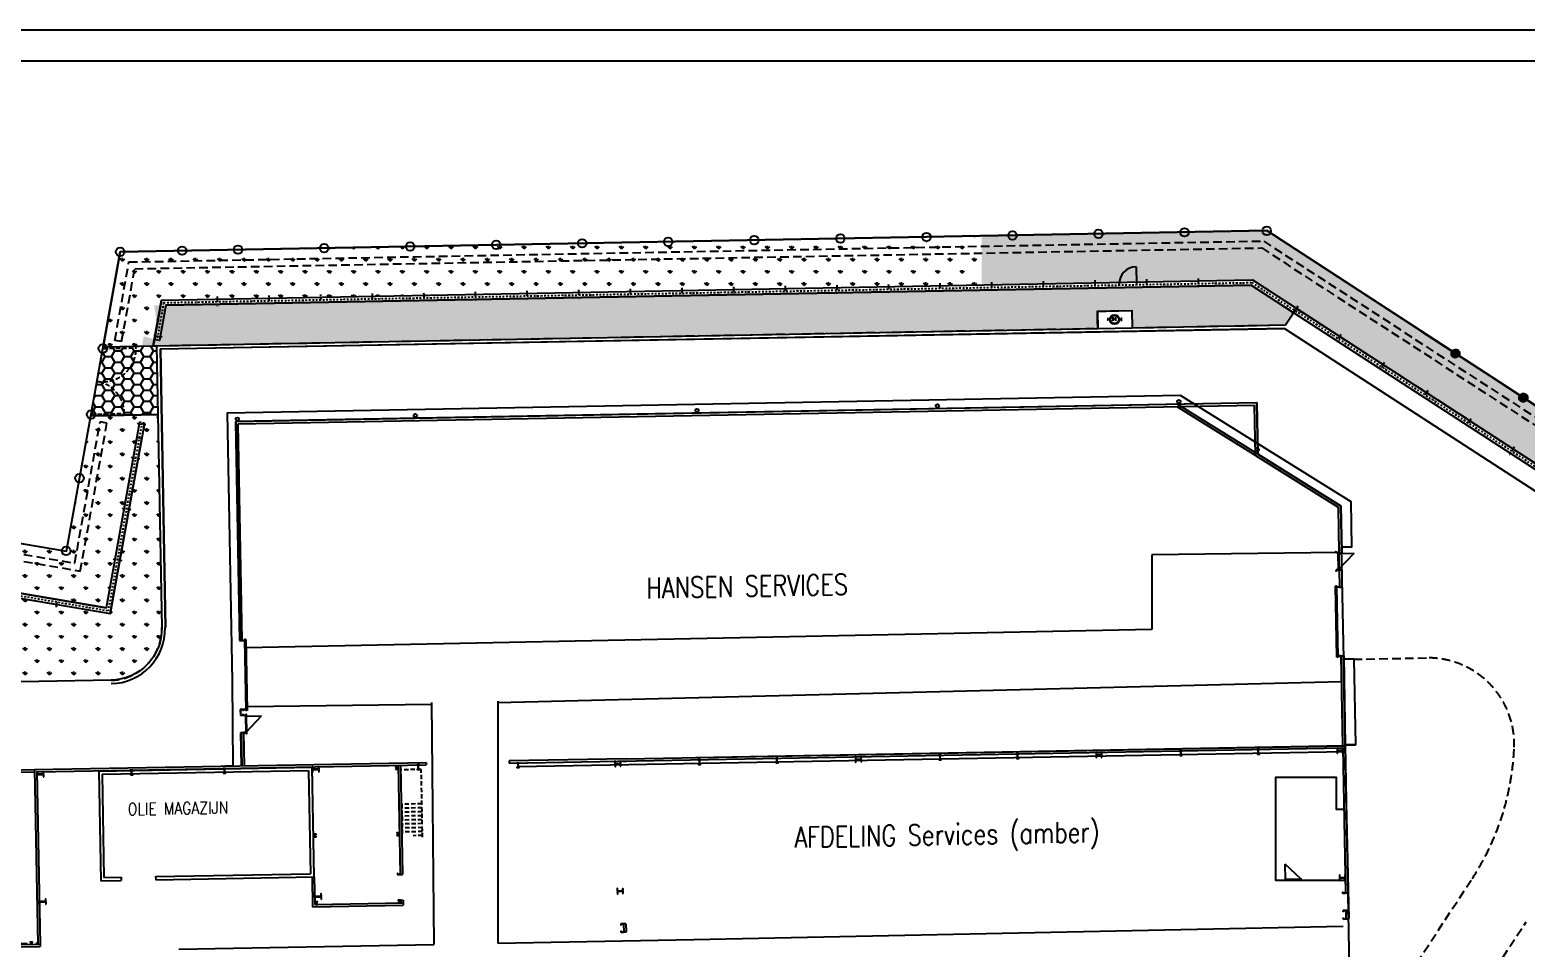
# Model space of a CAD drawing. Header units: millimetres. Extents: x 3476 to 38328, y 1439 to 26921.
# Drawn here: x 16885 to 25578, y 21585 to 26921 of the extents above; entities that cross this region are included whole.
import ezdxf

# ---------------------------------------------------------------- set-up
doc = ezdxf.new("R2010")
doc.units = ezdxf.units.MM
doc.header["$LTSCALE"] = 100
doc.header["$MEASUREMENT"] = 0
for name, pattern in [('DASHDOT', [1, 0.5, -0.25, 0, -0.25]), ('DASHED', [0.75, 0.5, -0.25]), ('DASHED2', [0.375, 0.25, -0.125]), ('DOT', [0.055, 0.03, -0.025])]:
    doc.linetypes.add(name, pattern=pattern)
doc.layers.get('0').update_dxf_attribs({"linetype": 'CONTINUOUS'})
for name, color, linetype in [('--AB-TEELAARDE', 4, 'DASHED'), ('--W-AFSLUITING', 5, 'CONTINUOUS'), ('--W-BETON-Z', 4, 'CONTINUOUS'), ('--W-FIGUUR-25', 5, 'CONTINUOUS'), ('--W-FIGUUR-H25', 5, 'DASHED2'), ('--W-GELUIDSCHERM', 7, 'CONTINUOUS'), ('--W-GELUIDSCHERM-AS', 7, 'DASHDOT'), ('--W-GELUIDSSCHERM-KOLOM', 7, 'DASHDOT'), ('--W-GOOT', 4, 'CONTINUOUS'), ('--W-GRASDALLEN', 7, 'CONTINUOUS'), ('--W-GRASDALLEN-ZA', 7, 'CONTINUOUS'), ('--W-GROEN-Z', 1, 'CONTINUOUS'), ('--W-GROEN-ZA', 1, 'CONTINUOUS'), ('--W-HAAG-Z', 5, 'DASHED'), ('--W-HYDRANT', 4, 'CONTINUOUS'), ('--W-KIEZEL-Z', 5, 'CONTINUOUS'), ('--W-MAGAZIJN-Z', 5, 'CONTINUOUS'), ('--W-MARKERING', 1, 'DASHED'), ('A-AFSLUITING', 9, 'CONTINUOUS'), ('A-CIRCULATIE', 4, 'CONTINUOUS'), ('A-KOLOM', 7, 'CONTINUOUS'), ('A-MUUR', 7, 'CONTINUOUS'), ('C-LINE-C050', 8, 'CONTINUOUS'), ('C-LINE-D025', 7, 'DASHDOT'), ('C-LINE-H025', 7, 'DASHED2'), ('CIRCULATIE', 4, 'DOT'), ('DEUR', 4, 'CONTINUOUS'), ('L-GEBOUWEN', 7, 'CONTINUOUS'), ('L-PERCEELSGREN', 7, 'CONTINUOUS'), ('MUUR', 7, 'CONTINUOUS'), ('TEKST', 4, 'CONTINUOUS')]:
    doc.layers.add(name, color=color, linetype=linetype)
doc.styles.add('ROMANS', font='romans', dxfattribs={"width": 0.7})
pattern_1 = [(90, (-82915.385, 48275.82), (-70.71068, 70.71068), [18.75, -122.67136]), (45, (-82915.39, 48275.82), (-70.71068, 70.71068), [18.75, -81.25]), (135, (-82915.39, 48275.82), (-70.71068, -70.71068), [18.75, -81.25])]

# ---------------------------------------------------------------- blocks, each defined once
blk = doc.blocks.new('VOORBEELD_AFSL__DRAAD')
at = {"color": 0}
for p, q in [((0, 0), (5, 0)), ((2.257, 0), (2.75, 0)), ((2.278, 0.1), (2.725, 0.1)), ((2.362, 0.2), (2.647, 0.2)), ((2.278, -0.1), (2.725, -0.1)), ((2.362, -0.2), (2.647, -0.2))]:
    blk.add_line(p, q, dxfattribs=at)
blk.add_circle((2.5, 0), 0.25, dxfattribs=at)

msp = doc.modelspace()

# ---------------------------------------------------------------- hatches: boundary and pattern name
at = {"layer": '--W-GRASDALLEN-ZA'}
h = msp.add_hatch(dxfattribs=at)
h.set_pattern_fill('HONEY', color=256, scale=300, style=0)
h.set_pattern_definition([(0, (-82915.385, 48275.82), (56.25, 32.475952), [37.5, -75]), (120, (-82915.385, 48275.82), (-56.25, 32.475953), [37.5, -75]), (60, (-82915.385, 48275.82), (1e-07, 64.951905), [-75, 37.5])])
h.paths.add_polyline_path([(17621.19, 25085.58), (17311.14, 25079.85), (17238.9, 24678.45), (17628.52, 24685.65)])
at = {"layer": '--W-GROEN-ZA'}
h = msp.add_hatch(dxfattribs=at)
h.set_pattern_fill('GRASS', color=256, scale=100, style=0)
h.set_pattern_definition(pattern_1)
h.paths.add_polyline_path([(26940.27, 23887.33), (24070.57, 25754.87), (22414.65, 25724.27), (22414.65, 25439.22), (23988.39, 25468.3), (28847.09, 22315.34), (28847.09, 22676.94), (27202.63, 23754.59)])
h = msp.add_hatch(dxfattribs=at)
h.set_pattern_fill('GRASS', color=256, scale=100, style=0)
h.set_pattern_definition(pattern_1)
h.paths.add_polyline_path([(22411.49, 25724.21), (17410.47, 25631.78), (17311.13, 25079.78), (17601.69, 25085.22), (17608.38, 25122.44), (17649.55, 25351.15), (22392.05, 25438.8)])
h = msp.add_hatch(dxfattribs=at)
h.set_pattern_fill('GRASS', color=256, scale=100, style=0)
h.set_pattern_definition(pattern_1)
h.paths.add_polyline_path([(17607.17, 25320.36), (17637.93, 25117.27), (17546.17, 25140.47), (17536.58, 25084.02), (23089.01, 25186.88), (23087.18, 25286.87), (23287.15, 25290.52), (23288.97, 25190.53), (24180.1, 25206.8), (24226.37, 25278.1), (23979.76, 25438.14)])
h = msp.add_hatch(dxfattribs=at)
h.set_pattern_fill('GRASS', color=256, scale=100, style=0)
h.set_pattern_definition(pattern_1)
edge = h.paths.add_edge_path()
edge.add_line((17535.35, 24547.29), (17505.8, 24552.47))
edge.add_line((17505.8, 24552.47), (17327.8, 23563.42))
edge.add_line((17327.8, 23563.42), (13383.05, 24233.86))
edge.add_line((13383.05, 24233.86), (13373.8, 24524.51))
edge.add_line((13373.8, 24524.51), (17097.3, 23891.68))
edge.add_line((17097.3, 23891.68), (17238.9, 24678.45))
edge.add_line((17238.9, 24678.45), (17628.52, 24685.65))
edge.add_line((17628.52, 24685.65), (17651.22, 23447.43))
edge.add_arc((17351.27, 23441.93), 300, -88.944127, 1.05, ccw=False)
edge.add_line((17356.79, 23141.98), (16726.29, 23130.37))
edge.add_line((16726.29, 23130.37), (16621.27, 23145.74))
edge.add_line((16621.27, 23145.74), (16540.31, 23198.68))
edge.add_line((16540.31, 23198.68), (16480.56, 23282.8))
edge.add_line((16480.56, 23282.8), (16461.88, 23376.5))
edge.add_line((16461.88, 23376.5), (16462.37, 23680.07))
edge.add_line((16462.37, 23680.07), (17352.06, 23528.86))
edge.add_line((17352.06, 23528.86), (17535.35, 24547.29))

# ---------------------------------------------------------------- linework, layer by layer
at = {"layer": '--AB-TEELAARDE'}
for p, q in [((24180.1, 25206.8), (24242.71, 25303.27)), ((24242.71, 25303.27), (25251.65, 24649.77)), ((23087.18, 25286.87), (23287.15, 25290.52)), ((23089.01, 25186.88), (23087.18, 25286.87)), ((23287.15, 25290.52), (23288.97, 25190.53)), ((17621.19, 25085.58), (23089.01, 25186.88)), ((23288.97, 25190.53), (24180.1, 25206.8))]:
    msp.add_line(p, q, dxfattribs=at)
msp.add_arc((17351.27, 23441.93), 300, 271.05554, 1.050138, dxfattribs=at)
at = {"layer": '--W-AFSLUITING'}
for p, q in [((17410.47, 25631.78), (24070.57, 25754.87)), ((17410.47, 25631.78), (24070.57, 25754.87)), ((17309.42, 25069.75), (17410.47, 25631.78)), ((17097.3, 23891.68), (17240.6, 24688.48))]:
    msp.add_line(p, q, dxfattribs=at)
for centre in [(21593.8, 25708.51), (22093.72, 25717.67), (22593.63, 25726.83), (23093.55, 25736), (23593.46, 25745.16), (24070.59, 25753.9), (17410.47, 25631.85), (17770.14, 25638.43), (18094.39, 25644.37), (18594.3, 25653.53), (19094.22, 25662.7), (19594.14, 25671.86), (20094.05, 25681.02), (20593.97, 25690.18), (21093.88, 25699.35), (17309.81, 25069.55), (17241.46, 24686.99), (17173.68, 24316.35), (17095.78, 23893.21)]:
    msp.add_circle(centre, 25, dxfattribs=at)
at = {"layer": '--W-BETON-Z'}
msp.add_lwpolyline([(29561.62, 20836.26), (25327.94, 20754.08), (25315.33, 21111.65), (24715.15, 21097.13), (24708.43, 21280.44), (24554.11, 21281.79), (24554.04, 21340.29), (24553.78, 21354.8), (24528.55, 22766.66), (24588.54, 22767.56), (24578.99, 23264.62), (24517.84, 23263.5), (24506.17, 23916.48), (24565.89, 23917.58), (24561.42, 24178.27), (23569.39, 24796.22), (18030.99, 24693.86), (18059.55, 23135.63), (18065.16, 22643.33), (18021.97, 22642.57)], dxfattribs=at)
at = {"layer": '--W-FIGUUR-25'}
msp.add_line((17240.6, 24688.48), (17309.42, 25069.75), dxfattribs=at)
at = {"layer": '--W-FIGUUR-H25'}
for p, q in [((17309.42, 25069.75), (17502.73, 25073.32)), ((17240.6, 24688.48), (17434, 24692.01))]:
    msp.add_line(p, q, dxfattribs=at)
for centre, radius, start, end in [((17307.78, 25071.3), 194.96, 260.325321, 0.593566), ((17242.31, 24690.22), 191.7, 0.535597, 80.178038)]:
    msp.add_arc(centre, radius, start, end, dxfattribs=at)
at = {"layer": '--W-GELUIDSCHERM'}
for p, q in [((17649.55, 25351.15), (23988.39, 25468.3)), ((23311.56, 25544.81), (23313.41, 25444.83)), ((23311.56, 25544.81), (23313.41, 25444.83)), ((23988.39, 25468.3), (32119.22, 20191.96)), ((17674.71, 25321.61), (23979.76, 25438.14)), ((23213.58, 25434.98), (23213.43, 25442.98)), ((23213.58, 25434.98), (23213.43, 25442.98)), ((23313.56, 25436.83), (23313.41, 25444.83)), ((23313.56, 25436.83), (23313.41, 25444.83)), ((23979.76, 25438.14), (32076.01, 20184.23)), ((17649.55, 25351.15), (17608.38, 25122.44)), ((17674.71, 25321.61), (17637.93, 25117.27)), ((17637.93, 25117.27), (17608.38, 25122.44)), ((17521.77, 24641.19), (17327.8, 23563.42)), ((17551.32, 24636.01), (17352.06, 23528.86)), ((13383.05, 24233.86), (17327.8, 23563.42)), ((13384.15, 24203.24), (17352.06, 23528.86))]:
    msp.add_line(p, q, dxfattribs=at)
msp.add_arc((23313.41, 25444.83), 100, 91.058798, 181.058798, dxfattribs=at)
msp.add_arc((23313.41, 25444.83), 100, 91.058798, 181.058798, dxfattribs=at)
at = {"layer": '--W-GELUIDSCHERM-AS', "ltscale": 0.2}
for p, q in [((17662.13, 25336.38), (23984.28, 25453.22)), ((23984.08, 25453.22), (32097.61, 20188.09)), ((17662.13, 25336.38), (17623.16, 25119.86)), ((17536.55, 24638.6), (17339.93, 23546.14)), ((13383.6, 24218.55), (17339.93, 23546.14))]:
    msp.add_line(p, q, dxfattribs=at)
at = {"layer": '--W-GELUIDSSCHERM-KOLOM', "ltscale": 0.2}
for p, q in [((23372.1, 25471.92), (23373.21, 25411.93)), ((23672.05, 25477.46), (23673.16, 25417.47)), ((18572.92, 25383.22), (18574.03, 25323.23)), ((18872.87, 25388.76), (18873.98, 25328.77)), ((19172.82, 25394.31), (19173.92, 25334.32)), ((19472.76, 25399.85), (19473.87, 25339.86)), ((19772.71, 25405.39), (19773.82, 25345.4)), ((20072.66, 25410.94), (20073.77, 25350.95)), ((20372.61, 25416.48), (20373.72, 25356.49)), ((20672.56, 25422.02), (20673.67, 25362.03)), ((20972.51, 25427.57), (20973.62, 25367.58)), ((21272.46, 25433.11), (21273.57, 25373.12)), ((21572.41, 25438.65), (21573.51, 25378.66)), ((21872.35, 25444.2), (21873.46, 25384.21)), ((22172.3, 25449.74), (22173.41, 25389.75)), ((22472.25, 25455.29), (22473.36, 25395.3)), ((22772.2, 25460.83), (22773.31, 25400.84)), ((23072.15, 25466.37), (23073.26, 25406.38)), ((17973.02, 25372.13), (17974.13, 25312.14)), ((18272.97, 25377.68), (18274.08, 25317.69)), ((24252.06, 25315.08), (24219.4, 25264.75)), ((24503.72, 25151.77), (24471.06, 25101.44)), ((24755.37, 24988.46), (24722.71, 24938.13)), ((25007.03, 24825.16), (24974.37, 24774.83)), ((17559.23, 24624.47), (17500.12, 24634.82)), ((17551.32, 24636.01), (17521.77, 24641.19)), ((25258.69, 24661.85), (25226.02, 24611.52)), ((17524.73, 24427.47), (17465.63, 24437.82)), ((25510.34, 24498.54), (25477.68, 24448.21)), ((17472.98, 24131.97), (17413.88, 24142.32)), ((17421.23, 23836.47), (17362.13, 23846.82)), ((17039.15, 23566.83), (17049.2, 23625.98))]:
    msp.add_line(p, q, dxfattribs=at)
at = {"layer": '--W-GELUIDSSCHERM-KOLOM'}
msp.add_line((17653.7, 25134.81), (17594.6, 25145.16), dxfattribs=at)
at = {"layer": '--W-GOOT'}
for p, q in [((17641.53, 25067.45), (24174.35, 25186.69)), ((17644.07, 25068.27), (24176.89, 25187.52)), ((24174.35, 25186.69), (31941.1, 20146.61)), ((17641.53, 25067.45), (17671.21, 23447.79)), ((17644.07, 25068.27), (17673.75, 23448.62))]:
    msp.add_line(p, q, dxfattribs=at)
msp.add_arc((17351.27, 23441.93), 320, 271.055873, 1.05, dxfattribs=at)
at = {"layer": '--W-GRASDALLEN'}
msp.add_lwpolyline([(17238.9, 24678.45), (17311.14, 25079.85), (17621.19, 25085.58), (17628.52, 24685.65)], close=True, dxfattribs=at)
at = {"layer": '--W-GROEN-Z'}
for points in [[(32485.23, 12809.33), (32488.86, 12772.75), (32819.38, 12805.62), (34808.5, 15470.37), (34388.54, 15780.18), (34240.99, 15871.13), (31032.97, 18260.32), (32528.81, 20264.22), (27202.63, 23754.59), (26940.27, 23887.33), (24070.57, 25754.87), (17410.47, 25631.78), (17311.13, 25079.78), (17601.69, 25085.22), (17649.55, 25351.15), (23988.39, 25468.3), (32119.22, 20191.96), (30633.92, 18202.17), (34410.97, 15389.18)], [(24180.1, 25206.8), (24226.37, 25278.1), (23979.76, 25438.14), (17674.71, 25321.61), (17637.93, 25117.27), (17608.38, 25122.44), (17601.69, 25085.22), (23089.01, 25186.88), (23087.18, 25286.87), (23287.15, 25290.52), (23288.97, 25190.53)]]:
    msp.add_lwpolyline(points, close=True, dxfattribs=at)
msp.add_lwpolyline([(17535.35, 24547.29), (17505.8, 24552.47), (17327.8, 23563.42), (13383.05, 24233.86), (13373.8, 24524.51), (17097.3, 23891.68), (17238.9, 24678.45), (17628.52, 24685.65), (17651.22, 23447.43, -0.4141835), (17356.79, 23141.98), (16726.29, 23130.37), (16621.27, 23145.74), (16540.31, 23198.68), (16480.56, 23282.8), (16461.88, 23376.5), (16462.37, 23680.07), (17352.06, 23528.86)], format="xyb", close=True, dxfattribs=at)
at = {"layer": '--W-HAAG-Z'}
for p, q in [((17460.81, 25572.7), (24053.09, 25694.54)), ((17494.37, 25533.31), (24041.59, 25654.32)), ((24041.59, 25654.32), (32385.64, 20239.6)), ((24053.09, 25694.54), (32443.25, 20249.91)), ((17378.92, 25117.22), (17460.81, 25572.7)), ((17418.35, 25110.51), (17494.37, 25533.31)), ((17418.35, 25110.51), (17378.92, 25117.22)), ((17145.83, 23822.57), (17293.45, 24642.81)), ((17178.18, 23776.5), (17332.88, 24636.1)), ((17332.88, 24636.1), (17293.45, 24642.81)), ((13374.44, 24463.54), (17145.83, 23822.57)), ((13375.66, 24422.76), (17178.18, 23776.5))]:
    msp.add_line(p, q, dxfattribs=at)
at = {"layer": '--W-HYDRANT'}
for p, q in [((23149.77, 25234.71), (23143.13, 25234.77)), ((23143.21, 25244.14), (23149.84, 25244.09)), ((23149.84, 25244.09), (23149.77, 25234.71)), ((23159.56, 25239.25), (23150.41, 25239.42)), ((23194.24, 25240.69), (23178.11, 25240.84)), ((23178.61, 25230.38), (23178.81, 25251.46)), ((23194.52, 25230.23), (23194.72, 25251.3)), ((23214.38, 25238.73), (23223.53, 25238.73)), ((23224.18, 25243.38), (23224.08, 25234.01)), ((23224.08, 25234.01), (23230.72, 25233.94)), ((23230.82, 25243.31), (23224.18, 25243.38))]:
    msp.add_line(p, q, dxfattribs=at)
for radius in [27.41, 25.68, 23.79]:
    msp.add_circle((23186.97, 25238.58), radius, dxfattribs=at)
at = {"layer": '--W-KIEZEL-Z'}
for p, q in [((23087.18, 25286.87), (23287.15, 25290.52)), ((23087.18, 25286.87), (23089.01, 25186.88)), ((23287.15, 25290.52), (23288.97, 25190.53)), ((23089.01, 25186.88), (23288.97, 25190.53))]:
    msp.add_line(p, q, dxfattribs=at)
msp.add_lwpolyline([(24526.01, 22765.83), (24586, 22766.74), (24586, 22766.74), (24526.01, 22765.83)], close=True, dxfattribs=at)
at = {"layer": '--W-MAGAZIJN-Z'}
for p, q in [((24013.35, 24753.64), (18079.36, 24643.97)), ((24018.82, 24454.95), (24013.35, 24753.64)), ((18079.36, 24643.97), (18102.67, 23371.9)), ((24018.82, 24454.95), (24499.39, 24155.6)), ((24499.39, 24155.6), (24504.37, 23883.54)), ((24484.88, 23883.18), (24486.71, 23783.2)), ((24488.88, 23883.25), (24490.71, 23783.27)), ((24488.97, 23878.25), (24578.95, 23879.9)), ((24490.38, 23883.28), (24504.37, 23883.54)), ((24490.62, 23788.27), (24578.95, 23879.9)), ((24492.21, 23783.3), (24506.21, 23783.55)), ((24492.21, 23783.3), (24494.04, 23683.31)), ((24506.21, 23783.55), (24508.04, 23683.57)), ((24475.93, 23689.48), (24470.93, 23689.39)), ((24478.49, 23276.46), (24470.93, 23689.39)), ((24481.03, 23277.29), (24473.47, 23690.22)), ((24475.93, 23689.48), (24483.49, 23276.55)), ((24494.04, 23683.31), (24508.04, 23683.57)), ((18102.67, 23371.9), (18116.68, 23371.9)), ((18139.54, 23379.38), (18134.54, 23379.29)), ((18142.11, 22966.36), (18134.54, 23379.29)), ((18144.65, 22966.4), (18137.1, 23379.33)), ((18139.54, 23379.38), (18147.11, 22966.45)), ((24483.49, 23276.55), (24478.49, 23276.46)), ((24501.37, 23283.38), (24515.37, 23283.64)), ((24515.37, 23283.64), (24524.94, 22761.23)), ((18124, 22972.53), (18107.63, 22972.53)), ((18110.52, 22972.53), (18107.63, 22972.53)), ((18107.63, 22972.53), (18108.11, 22937.03)), ((18147.11, 22966.45), (18142.11, 22966.36)), ((18124.63, 22937.26), (18108.11, 22937.03)), ((18137.13, 22937.49), (18138.96, 22837.5)), ((18141.13, 22937.56), (18142.96, 22837.58)), ((18141.22, 22932.56), (18231.21, 22934.21)), ((18142.87, 22842.58), (18231.21, 22934.21)), ((18126.46, 22837.27), (18109.47, 22837.04)), ((18113, 22837.09), (18116.53, 22644.27)), ((18126.46, 22837.27), (18129.98, 22644.55))]:
    msp.add_line(p, q, dxfattribs=at)
for points in [[(24472.38, 23882.95), (24472.26, 23889.45), (24472.54, 23889.46, -0.3910206), (24473.1, 23888.96), (24473.52, 23884.69, 0.3910206), (24474.58, 23883.74), (24488.14, 23883.99, 0.3910206), (24489.17, 23884.98), (24489.44, 23889.26, -0.3910205), (24489.98, 23889.78), (24490.26, 23889.78), (24490.38, 23883.28)], [(24474.21, 23782.97), (24474.33, 23776.47), (24474.61, 23776.47, 0.3910206), (24475.15, 23776.99), (24475.42, 23781.27, -0.3910206), (24476.44, 23782.26), (24490, 23782.51, -0.3910206), (24491.07, 23781.56), (24491.49, 23777.29, 0.3910205), (24492.05, 23776.79), (24492.33, 23776.8), (24492.21, 23783.3)], [(24476.04, 23682.99), (24475.93, 23689.48), (24476.21, 23689.49, -0.3910206), (24476.77, 23688.99), (24477.19, 23684.72, 0.3910206), (24478.25, 23683.78), (24491.81, 23684.02, 0.3910206), (24492.84, 23685.01), (24493.1, 23689.29, -0.3910205), (24493.64, 23689.81), (24493.92, 23689.81), (24494.04, 23683.31)], [(18116.67, 23372.46), (18116.55, 23378.96), (18116.83, 23378.96, -0.3910206), (18117.39, 23378.47), (18117.81, 23374.2, 0.3910206), (18118.87, 23373.25), (18132.43, 23373.5, 0.3910206), (18133.46, 23374.48), (18133.72, 23378.77, -0.3910205), (18134.26, 23379.28), (18134.54, 23379.29), (18134.66, 23372.79)], [(24483.37, 23283.05), (24483.49, 23276.55), (24483.78, 23276.56, 0.3910206), (24484.31, 23277.07), (24484.58, 23281.36, -0.3910206), (24485.61, 23282.34), (24499.17, 23282.59, -0.3910206), (24500.23, 23281.64), (24500.65, 23277.37, 0.3910205), (24501.21, 23276.88), (24501.49, 23276.88), (24501.37, 23283.38)], [(18124, 22972.53), (18124.12, 22966.03), (18124.4, 22966.03, 0.3910206), (18124.94, 22966.55), (18125.2, 22970.83, -0.3910206), (18126.23, 22971.82), (18139.79, 22972.06, -0.3910206), (18140.85, 22971.12), (18141.27, 22966.85, 0.3910205), (18141.83, 22966.35), (18142.11, 22966.36), (18141.99, 22972.86)], [(18124.63, 22937.26), (18124.51, 22943.76), (18124.8, 22943.76, -0.3910206), (18125.35, 22943.27), (18125.77, 22939, 0.3910206), (18126.84, 22938.05), (18140.4, 22938.3, 0.3910206), (18141.43, 22939.28), (18141.69, 22943.57, -0.3910205), (18142.23, 22944.08), (18142.51, 22944.09), (18142.63, 22937.59)], [(18126.46, 22837.27), (18126.58, 22830.78), (18126.87, 22830.78, 0.3910206), (18127.4, 22831.3), (18127.67, 22835.58, -0.3910206), (18128.7, 22836.57), (18142.26, 22836.81, -0.3910206), (18143.32, 22835.87), (18143.74, 22831.6, 0.3910205), (18144.3, 22831.1), (18144.58, 22831.11), (18144.46, 22837.6)]]:
    msp.add_lwpolyline(points, format="xyb", close=True, dxfattribs=at)
for centre in [(19124.33, 24680.11), (20760.76, 24710.1), (22157.86, 24735.71), (23560.29, 24761.41), (18090.61, 24659.45), (24015.25, 24483.78)]:
    msp.add_circle(centre, 10, dxfattribs=at)
at = {"layer": '--W-MARKERING'}
for p, q in [((24574.41, 23263.76), (24999.63, 23271.56)), ((24861.17, 21373.8), (25264.22, 21988.93)), ((25195.74, 21154.58), (25577.56, 21737.29))]:
    msp.add_line(p, q, dxfattribs=at)
for centre, radius, start, end in [((25008.79, 22771.64), 500, 357.742834, 91.050068), ((24009.57, 22811.02), 1500, 326.76585, 357.742834)]:
    msp.add_arc(centre, radius, start, end, dxfattribs=at)
for p, q in [((3666.42, 26921.42), (38328.29, 26921.42)), ((3666.42, 26741), (38136.11, 26741))]:
    msp.add_line(p, q)
at = {"layer": 'A-AFSLUITING'}
msp.add_line((13373.8, 24524.51), (17097.3, 23891.68), dxfattribs=at)
at = {"layer": 'A-CIRCULATIE'}
msp.add_line((19603.12, 21613.34), (20741.84, 21634.21), dxfattribs=at)
at = {"layer": 'A-KOLOM'}
for points in [[(21218.47, 22661.12), (21231.97, 22661.37), (21231.95, 22662.39), (21227.03, 22662.3, -0.4142135), (21225.51, 22663.77), (21225.1, 22685.72, -0.4142136), (21226.58, 22687.25), (21231.49, 22687.34), (21231.48, 22688.36), (21217.98, 22688.11), (21218, 22687.09), (21222.92, 22687.18, -0.4142136), (21224.44, 22685.71), (21224.85, 22663.76, -0.4142136), (21223.37, 22662.23), (21218.45, 22662.14)], [(21715.69, 22667.23), (21715.14, 22697.23), (21713.5, 22697.2), (21713.71, 22685.37, -0.4142135), (21711.06, 22682.62), (21686.77, 22682.18, -0.4142136), (21684.02, 22684.83), (21683.8, 22696.65), (21682.15, 22696.62), (21682.7, 22666.63), (21684.35, 22666.66), (21684.13, 22678.48, -0.4142136), (21686.78, 22681.23), (21711.08, 22681.67, -0.4142136), (21713.83, 22679.02), (21714.04, 22667.2)], [(22166.31, 22678.49), (22179.81, 22678.74), (22179.79, 22679.76), (22174.87, 22679.67, -0.4142135), (22173.35, 22681.14), (22172.94, 22703.1, -0.4142136), (22174.42, 22704.62), (22179.34, 22704.71), (22179.32, 22705.73), (22165.82, 22705.49), (22165.84, 22704.47), (22170.76, 22704.56, -0.4142136), (22172.28, 22703.08), (22172.69, 22681.13, -0.4142136), (22171.21, 22679.6), (22166.3, 22679.51)], [(22616.24, 22686.74), (22629.74, 22686.98), (22629.72, 22688), (22624.8, 22687.91, -0.4142135), (22623.27, 22689.39), (22622.87, 22711.34, -0.4142136), (22624.34, 22712.87), (22629.26, 22712.96), (22629.24, 22713.98), (22615.74, 22713.73), (22615.76, 22712.71), (22620.68, 22712.8, -0.4142136), (22622.21, 22711.33), (22622.61, 22689.37, -0.4142136), (22621.14, 22687.85), (22616.22, 22687.76)], [(23113.46, 22692.85), (23112.91, 22722.84), (23111.26, 22722.81), (23111.48, 22710.99, -0.4142135), (23108.83, 22708.24), (23084.53, 22707.8, -0.4142136), (23081.78, 22710.45), (23081.57, 22722.27), (23079.92, 22722.24), (23080.47, 22692.24), (23082.12, 22692.28), (23081.9, 22704.1, -0.4142136), (23084.55, 22706.85), (23108.84, 22707.29, -0.4142136), (23111.59, 22704.64), (23111.81, 22692.82)], [(23565.08, 22704.13), (23578.58, 22704.37), (23578.56, 22705.39), (23573.64, 22705.3, -0.4142135), (23572.11, 22706.78), (23571.71, 22728.73, -0.4142136), (23573.18, 22730.26), (23578.1, 22730.35), (23578.08, 22731.37), (23564.58, 22731.12), (23564.6, 22730.1), (23569.52, 22730.19, -0.4142136), (23571.05, 22728.72), (23571.45, 22706.76, -0.4142136), (23569.98, 22705.24), (23565.06, 22705.15)], [(24015, 22712.37), (24028.5, 22712.62), (24028.48, 22713.64), (24023.56, 22713.55, -0.4142135), (24022.04, 22715.02), (24021.63, 22736.98, -0.4142136), (24023.11, 22738.51), (24028.03, 22738.6), (24028.01, 22739.62), (24014.51, 22739.37), (24014.53, 22738.35), (24019.45, 22738.44, -0.4142136), (24020.97, 22736.97), (24021.38, 22715.01, -0.4142136), (24019.9, 22713.48), (24014.98, 22713.39)], [(24513.22, 22718.5), (24512.68, 22748.5), (24511.03, 22748.47), (24511.24, 22736.65, -0.4142135), (24508.59, 22733.9), (24484.3, 22733.45, -0.4142136), (24481.55, 22736.1), (24481.33, 22747.92), (24479.68, 22747.89), (24480.23, 22717.9), (24481.88, 22717.93), (24481.66, 22729.75, -0.4142136), (24484.31, 22732.5), (24508.61, 22732.95, -0.4142136), (24511.36, 22730.3), (24511.58, 22718.47)], [(16965.49, 22580.17), (16964.94, 22610.16), (16963.04, 22610.13), (16963.26, 22598.38, -0.4142135), (16960.61, 22595.63), (16930.81, 22595.09, -0.4142136), (16928.06, 22597.74), (16927.85, 22609.48), (16925.95, 22609.45), (16926.5, 22579.45), (16928.4, 22579.49), (16928.18, 22591.24, -0.4142136), (16930.83, 22593.99), (16960.63, 22594.53, -0.4142136), (16963.38, 22591.88), (16963.59, 22580.13)], [(17469.1, 22592.4), (17482.6, 22592.65), (17482.58, 22593.67), (17477.66, 22593.58, -0.4142135), (17476.14, 22595.05), (17475.73, 22617.01, -0.4142136), (17477.21, 22618.53), (17482.12, 22618.62), (17482.11, 22619.64), (17468.61, 22619.4), (17468.63, 22618.38), (17473.55, 22618.47, -0.4142136), (17475.07, 22616.99), (17475.48, 22595.04, -0.4142136), (17474, 22593.51), (17469.08, 22593.42)], [(18009.01, 22602.3), (18022.51, 22602.54), (18022.49, 22603.56), (18017.57, 22603.47, -0.4142135), (18016.04, 22604.95), (18015.64, 22626.9, -0.4142136), (18017.11, 22628.43), (18022.03, 22628.52), (18022.02, 22629.54), (18008.52, 22629.29), (18008.54, 22628.27), (18013.46, 22628.36, -0.4142136), (18014.98, 22626.89), (18015.38, 22604.93, -0.4142136), (18013.91, 22603.41), (18008.99, 22603.32)], [(18565.22, 22609.49), (18564.67, 22639.48), (18562.77, 22639.45), (18562.99, 22627.7, -0.4142135), (18560.34, 22624.95), (18530.54, 22624.41, -0.4142136), (18527.8, 22627.06), (18527.58, 22638.8), (18525.68, 22638.77), (18526.23, 22608.77), (18528.13, 22608.81), (18527.91, 22620.56, -0.4142136), (18530.56, 22623.31), (18560.36, 22623.85, -0.4142136), (18563.11, 22621.2), (18563.32, 22609.45)], [(19010.01, 22625.04), (19026.01, 22625.34), (19025.99, 22626.24), (19019.8, 22626.12, -0.4142135), (19018.27, 22627.59), (19018.08, 22637.99, -0.4142136), (19019.55, 22639.52), (19025.75, 22639.63), (19025.73, 22640.53), (19009.73, 22640.24), (19009.75, 22639.34), (19015.95, 22639.45, -0.4142136), (19017.48, 22637.98), (19017.67, 22627.58, -0.4142136), (19016.2, 22626.06), (19010, 22625.94)], [(19134.82, 22622.93), (19148.32, 22623.18), (19148.3, 22624.2), (19143.38, 22624.11, -0.4142135), (19141.86, 22625.58), (19141.45, 22647.54, -0.4142136), (19142.93, 22649.06), (19147.84, 22649.15), (19147.83, 22650.17), (19134.33, 22649.93), (19134.35, 22648.91), (19139.27, 22649, -0.4142136), (19140.79, 22647.52), (19141.2, 22625.57, -0.4142136), (19139.72, 22624.04), (19134.8, 22623.95)], [(19714.73, 22633.56), (19728.22, 22633.81), (19728.2, 22634.83), (19723.29, 22634.74, -0.4142135), (19721.76, 22636.21), (19721.36, 22658.16, -0.4142136), (19722.83, 22659.69), (19727.75, 22659.78), (19727.73, 22660.8), (19714.23, 22660.55), (19714.25, 22659.53), (19719.17, 22659.62, -0.4142136), (19720.7, 22658.15), (19721.1, 22636.2, -0.4142136), (19719.63, 22634.67), (19714.71, 22634.58)], [(20317.93, 22641.61), (20317.38, 22671.61), (20315.73, 22671.58), (20315.95, 22659.75, -0.4142135), (20313.3, 22657.01), (20289, 22656.56, -0.4142136), (20286.25, 22659.21), (20286.03, 22671.03), (20284.39, 22671), (20284.93, 22641.01), (20286.58, 22641.04), (20286.37, 22652.86, -0.4142136), (20289.02, 22655.61), (20313.31, 22656.06, -0.4142136), (20316.06, 22653.41), (20316.28, 22641.58)], [(20768.55, 22652.87), (20782.05, 22653.12), (20782.03, 22654.14), (20777.11, 22654.05, -0.4142135), (20775.58, 22655.52), (20775.18, 22677.48, -0.4142136), (20776.65, 22679.01), (20781.57, 22679.1), (20781.55, 22680.12), (20768.05, 22679.87), (20768.07, 22678.85), (20772.99, 22678.94, -0.4142136), (20774.52, 22677.47), (20774.92, 22655.51, -0.4142136), (20773.45, 22653.98), (20768.53, 22653.89)], [(19017.07, 22240.11), (19033.07, 22240.4), (19033.05, 22241.3), (19026.85, 22241.19, -0.4142135), (19025.32, 22242.66), (19025.13, 22253.06, -0.4142136), (19026.6, 22254.58), (19032.8, 22254.7), (19032.79, 22255.6), (19016.79, 22255.3), (19016.81, 22254.41), (19023.01, 22254.52, -0.4142136), (19024.53, 22253.05), (19024.72, 22242.65, -0.4142136), (19023.25, 22241.12), (19017.05, 22241.01)], [(18533.15, 22231.24), (18549.15, 22231.53), (18549.13, 22232.43), (18542.93, 22232.32, -0.4142135), (18541.4, 22233.79), (18541.21, 22244.19, -0.4142136), (18542.69, 22245.72), (18548.89, 22245.83), (18548.87, 22246.73), (18532.87, 22246.44), (18532.89, 22245.54), (18539.09, 22245.65, -0.4142136), (18540.61, 22244.18), (18540.8, 22233.78, -0.4142136), (18539.33, 22232.25), (18533.13, 22232.14)], [(19037.23, 22013.24), (19037.11, 22019.74), (19036.83, 22019.73, 0.3910206), (19036.29, 22019.22), (19036.03, 22014.93, -0.3910206), (19035, 22013.95), (19023.44, 22013.74, -0.3910206), (19022.37, 22014.68), (19021.95, 22018.95, 0.3910205), (19021.4, 22019.45), (19021.11, 22019.44), (19021.23, 22012.95)], [(24526.79, 21978.63), (24526.24, 22008.62), (24524.59, 22008.59), (24524.8, 21996.77, -0.4142135), (24522.15, 21994.02), (24497.86, 21993.58, -0.4142136), (24495.11, 21996.23), (24494.89, 22008.05), (24493.24, 22008.02), (24493.79, 21978.02), (24495.44, 21978.05), (24495.22, 21989.88, -0.4142136), (24497.87, 21992.63), (24522.17, 21993.07, -0.4142136), (24524.92, 21990.42), (24525.14, 21978.6)], [(20331.49, 21901.74), (20330.94, 21931.73), (20329.29, 21931.7), (20329.51, 21919.88, -0.4142135), (20326.86, 21917.13), (20302.56, 21916.68, -0.4142136), (20299.81, 21919.33), (20299.6, 21931.16), (20297.95, 21931.13), (20298.5, 21901.13), (20300.15, 21901.16), (20299.93, 21912.99, -0.4142136), (20302.58, 21915.73), (20326.87, 21916.18, -0.4142136), (20329.62, 21913.53), (20329.84, 21901.71)], [(24512.16, 21903.35), (24512.04, 21909.85), (24512.33, 21909.85, -0.3910206), (24512.88, 21909.36), (24513.3, 21905.09, 0.3910206), (24514.37, 21904.14), (24525.93, 21904.35, 0.3910206), (24526.96, 21905.34), (24527.22, 21909.62, -0.3910205), (24527.76, 21910.14), (24528.04, 21910.14), (24528.16, 21903.64)], [(16979.05, 21840.29), (16978.5, 21870.29), (16976.6, 21870.25), (16976.82, 21858.51, -0.4142135), (16974.17, 21855.76), (16944.37, 21855.21, -0.4142136), (16941.62, 21857.86), (16941.41, 21869.61), (16939.51, 21869.57), (16940.06, 21839.58), (16941.96, 21839.61), (16941.74, 21851.36, -0.4142136), (16944.39, 21854.11), (16974.19, 21854.66, -0.4142136), (16976.94, 21852.01), (16977.15, 21840.26)], [(18578.78, 21869.61), (18578.23, 21899.61), (18576.33, 21899.57), (18576.55, 21887.83, -0.4142135), (18573.9, 21885.08), (18544.11, 21884.53, -0.4142136), (18541.36, 21887.18), (18541.14, 21898.93), (18539.24, 21898.89), (18539.79, 21868.9), (18541.69, 21868.93), (18541.48, 21880.68, -0.4142136), (18544.13, 21883.43), (18573.92, 21883.98, -0.4142136), (18576.67, 21881.33), (18576.88, 21869.58)], [(18540.34, 21838.9), (18556.34, 21839.2), (18556.32, 21840.1), (18550.12, 21839.98, -0.4142135), (18548.6, 21841.46), (18548.4, 21851.85, -0.4142136), (18549.88, 21853.38), (18556.08, 21853.49), (18556.06, 21854.39), (18540.06, 21854.1), (18540.08, 21853.2), (18546.28, 21853.32, -0.4142136), (18547.8, 21851.84), (18548, 21841.44, -0.4142136), (18546.52, 21839.92), (18540.32, 21839.8)], [(19024.26, 21847.77), (19040.26, 21848.07), (19040.24, 21848.97), (19034.04, 21848.85, -0.4142135), (19032.51, 21850.33), (19032.32, 21860.72, -0.4142136), (19033.8, 21862.25), (19039.99, 21862.36), (19039.98, 21863.26), (19023.98, 21862.97), (19024, 21862.07), (19030.2, 21862.18, -0.4142136), (19031.72, 21860.71), (19031.91, 21850.31, -0.4142136), (19030.44, 21848.79), (19024.24, 21848.67)], [(24513.99, 21803.36), (24514.11, 21796.87), (24514.4, 21796.87, 0.3910206), (24514.94, 21797.39), (24515.2, 21801.67, -0.3910206), (24516.23, 21802.66), (24527.79, 21802.87, -0.3910206), (24528.85, 21801.92), (24529.27, 21797.65, 0.3910205), (24529.83, 21797.15), (24530.11, 21797.16), (24529.99, 21803.66)], [(24514.91, 21753.37), (24514.79, 21759.87), (24515.07, 21759.88, -0.3910206), (24515.63, 21759.38), (24516.05, 21755.11, 0.3910206), (24517.12, 21754.16), (24528.68, 21754.38, 0.3910206), (24529.7, 21755.36), (24529.97, 21759.64, -0.3910205), (24530.51, 21760.16), (24530.79, 21760.17), (24530.91, 21753.67)], [(20318.7, 21726.47), (20318.82, 21719.97), (20319.1, 21719.98, 0.3910206), (20319.64, 21720.5), (20319.9, 21724.78, -0.3910206), (20320.93, 21725.76), (20332.49, 21725.98, -0.3910206), (20333.56, 21725.03), (20333.98, 21720.76, 0.3910205), (20334.53, 21720.26), (20334.82, 21720.27), (20334.7, 21726.77)], [(20319.62, 21676.48), (20319.5, 21682.98), (20319.78, 21682.99, -0.3910206), (20320.34, 21682.49), (20320.76, 21678.22, 0.3910206), (20321.82, 21677.27), (20333.38, 21677.48, 0.3910206), (20334.41, 21678.47), (20334.67, 21682.75, -0.3910205), (20335.21, 21683.27), (20335.49, 21683.27), (20335.61, 21676.78)], [(16886.81, 21606.91), (16900.81, 21607.17), (16900.8, 21608.02), (16895.27, 21607.92, -0.4142135), (16894.05, 21609.1), (16893.88, 21618.3, -0.4142136), (16895.06, 21619.52), (16900.58, 21619.62), (16900.57, 21620.47), (16886.57, 21620.21), (16886.59, 21619.36), (16892.11, 21619.46, -0.4142136), (16893.33, 21618.29), (16893.5, 21609.09, -0.4142136), (16892.32, 21607.87), (16886.8, 21607.76)]]:
    msp.add_lwpolyline(points, format="xyb", close=True, dxfattribs=at)
at = {"layer": 'A-MUUR'}
for p, q in [((24015.89, 24754.47), (18081.9, 24644.8)), ((23999.61, 24739.39), (18093.61, 24630.23)), ((24004.96, 24447.09), (23549.68, 24731.14)), ((24018.82, 24454.95), (23553.68, 24745.15)), ((24004.96, 24447.09), (23999.61, 24739.39)), ((24021.36, 24455.77), (24015.89, 24754.47)), ((18081.9, 24644.8), (18105.23, 23372.06)), ((18093.61, 24630.23), (18116.67, 23372.46)), ((24004.96, 24447.09), (24485.53, 24147.74)), ((24021.36, 24455.77), (24501.93, 24156.42)), ((24485.53, 24147.74), (24490.38, 23883.28)), ((24501.93, 24156.42), (24506.91, 23884.36)), ((24501.37, 23283.38), (24510.95, 22760.97)), ((24517.91, 23284.46), (24527.48, 22762.05)), ((18111.17, 22937.07), (18110.52, 22972.53)), ((18109.47, 22837.04), (18112.09, 22644.19)), ((19670.32, 22659.75), (24512.68, 22748.5)), ((20350.64, 22685.22), (24524.94, 22761.23)), ((20754.91, 22692.44), (24525.43, 22761.74)), ((24512.68, 22748.5), (24528.16, 21903.64)), ((24525.43, 22761.74), (24541.16, 21903.88)), ((16660.49, 22604.58), (16912.95, 22609.21)), ((16660.98, 22615.7), (16912.71, 22622.21)), ((16912.71, 22622.21), (19186.81, 22664.03)), ((16912.71, 22622.21), (16931.31, 21607.73)), ((16912.71, 22622.21), (16912.95, 22609.21)), ((16925.95, 22609.45), (19186.81, 22650.89)), ((16925.95, 22609.45), (16944.3, 21607.97)), ((17285.43, 22614.04), (18523.22, 22636.72)), ((17285.43, 22614.04), (17297.12, 21976.15)), ((17304.77, 22595.39), (18504.57, 22617.38)), ((18504.57, 22617.38), (18515.56, 22017.48)), ((18523.22, 22636.72), (18534.91, 21998.83)), ((19025.6, 22647.93), (19037.23, 22013.24)), ((19038.59, 22648.17), (19050.23, 22013.48)), ((20350.64, 22685.22), (19670.32, 22672.81)), ((20330.38, 22671.85), (20350.87, 22672.22)), ((17304.77, 22595.39), (17315.77, 21995.49)), ((17315.77, 21995.49), (17415.75, 21997.32)), ((17415.75, 21997.32), (17416.1, 21978.33)), ((17615.72, 22000.99), (18515.56, 22017.48)), ((17615.72, 22000.99), (17616.06, 21981.99)), ((17616.06, 21981.99), (18534.91, 21998.83)), ((18524.43, 21997.64), (18537.43, 21997.88)), ((18524.43, 21997.64), (18527.58, 21825.67)), ((18537.43, 21997.88), (18540.34, 21838.9)), ((19037.23, 22013.24), (19050.23, 22013.48)), ((17297.12, 21976.15), (17416.1, 21978.33)), ((18527.58, 21825.67), (19053.49, 21835.31)), ((18540.34, 21838.9), (19053.25, 21848.3)), ((19039.98, 21863.26), (19052.98, 21863.5)), ((19039.98, 21863.26), (19040.26, 21848.07)), ((19052.98, 21863.5), (19053.49, 21835.31)), ((24541.16, 21903.88), (24528.16, 21903.64)), ((24542.99, 21803.9), (24529.99, 21803.66)), ((24529.99, 21803.66), (24530.91, 21753.67)), ((24543.91, 21753.9), (24530.91, 21753.67)), ((24542.99, 21803.9), (24543.91, 21753.9)), ((24542.99, 21803.9), (24543.91, 21753.9)), ((20347.69, 21727), (20334.7, 21726.77)), ((20334.7, 21726.77), (20335.61, 21676.78)), ((20334.7, 21726.77), (20335.61, 21676.78)), ((20348.61, 21677.01), (20335.61, 21676.78)), ((20347.69, 21727), (20348.61, 21677.01)), ((20347.69, 21727), (20348.61, 21677.01)), ((16725.84, 21603.96), (16944.3, 21607.97)), ((16726.08, 21590.97), (16944.54, 21594.97)), ((16944.3, 21607.97), (16944.54, 21594.97))]:
    msp.add_line(p, q, dxfattribs=at)
at = {"layer": 'C-LINE-C050'}
msp.add_line((19721.69, 22639.69), (24525.33, 22727.73), dxfattribs=at)
at = {"layer": 'C-LINE-D025'}
msp.add_line((16618.74, 21608.65), (16931.18, 21614.38), dxfattribs=at)
at = {"layer": 'C-LINE-H025'}
for p, q in [((19159.07, 22623.37), (19039.09, 22621.18)), ((19166.29, 22229.53), (19159.07, 22623.37)), ((19162.73, 22423.41), (19042.75, 22421.21)), ((19050.91, 22249.26), (19047.75, 22421.3)), ((19163.16, 22400.41), (19048.17, 22398.3)), ((19163.58, 22377.42), (19048.6, 22375.31)), ((19164, 22354.42), (19049.02, 22352.31)), ((19164.42, 22331.42), (19049.44, 22329.32)), ((19164.84, 22308.43), (19049.86, 22306.32)), ((19165.26, 22285.43), (19050.28, 22283.32)), ((19165.68, 22262.43), (19050.7, 22260.33)), ((19166.11, 22239.44), (19112.9, 22238.46))]:
    msp.add_line(p, q, dxfattribs=at)
at = {"layer": 'CIRCULATIE', "linetype": 'ByBlock'}
for p, q in [((24481.36, 23883.87), (23403.48, 23869.86)), ((23403.48, 23869.86), (23403.48, 23435.78)), ((23403.48, 23435.78), (18140.45, 23329.79)), ((19603.12, 23012.94), (24506.16, 23134.16)), ((18146.71, 22988.52), (19219.01, 23003.44)), ((19218.94, 23011.81), (19231.3, 21606.53)), ((19603.12, 23020.22), (19603.12, 21613.34)), ((20741.84, 21634.21), (24515.65, 21713.31)), ((17751.42, 21579.4), (19231.3, 21606.53))]:
    msp.add_line(p, q, dxfattribs=at)
at = {"layer": 'CIRCULATIE', "color": 0, "linetype": 'ByBlock'}
for p, q in [((19186.81, 22664.03), (19186.81, 22650.89)), ((19670.32, 22672.81), (19670.32, 22659.75))]:
    msp.add_line(p, q, dxfattribs=at)
at = {"layer": 'DEUR', "linetype": 'Continuous'}
for p, q in [((24270.23, 21985.34), (24178.6, 22073.67)), ((24180.25, 21983.69), (24178.6, 22073.67)), ((24275.23, 21985.43), (24175.25, 21983.6)), ((24275.32, 21980.43), (24175.34, 21978.6))]:
    msp.add_line(p, q, dxfattribs=at)
at = {"layer": 'L-GEBOUWEN'}
msp.add_line((24524.6, 22765.84), (24547.8, 21757.48), dxfattribs=at)
at = {"layer": 'L-PERCEELSGREN'}
msp.add_line((24070.57, 25754.87), (26940.47, 23886.89), dxfattribs=at)
at = {"layer": 'MUUR'}
msp.add_lwpolyline([(24525.14, 21978.6), (24124.67, 21978.6), (24124.67, 22578.61), (24474.7, 22578.61), (24474.7, 22392.4), (24519.19, 22393.21)], dxfattribs=at)

# ---------------------------------------------------------------- block references
at = {"layer": 'A-AFSLUITING', "xscale": 93.98764784928447, "yscale": 100, "zscale": 100, "rotation": 326.955063306575, "row_count": 1, "column_count": 5, "row_spacing": 0, "column_spacing": 469.9382392497821}
msp.add_blockref('VOORBEELD_AFSL__DRAAD', (24970.66, 25168.61), dxfattribs=at)

# ---------------------------------------------------------------- texts
at = {"layer": 'TEKST', "color": 7, "style": 'ROMANS', "oblique": 1.05}
for s, height, width, p in [('HANSEN SERVICES', 120, 0.8, (20465.86, 23617.53)), ('OLIE MAGAZIJN', 70, 0.85, (17453.83, 22357.39)), ('AFDELING Services (amber)', 120, 0.8, (21326.42, 22168.84))]:
    msp.add_text(s, height=height, rotation=1.05, dxfattribs=dict(at, width=width)).set_placement(p)
at = {"layer": 'TEKST', "style": 'ROMANS', "oblique": 1.05, "width": 0.85}
msp.add_text('OLIE MAGAZIJN', height=70, rotation=1.05, dxfattribs=at).set_placement((17453.83, 22357.39))

doc.saveas('drawing.dxf')
